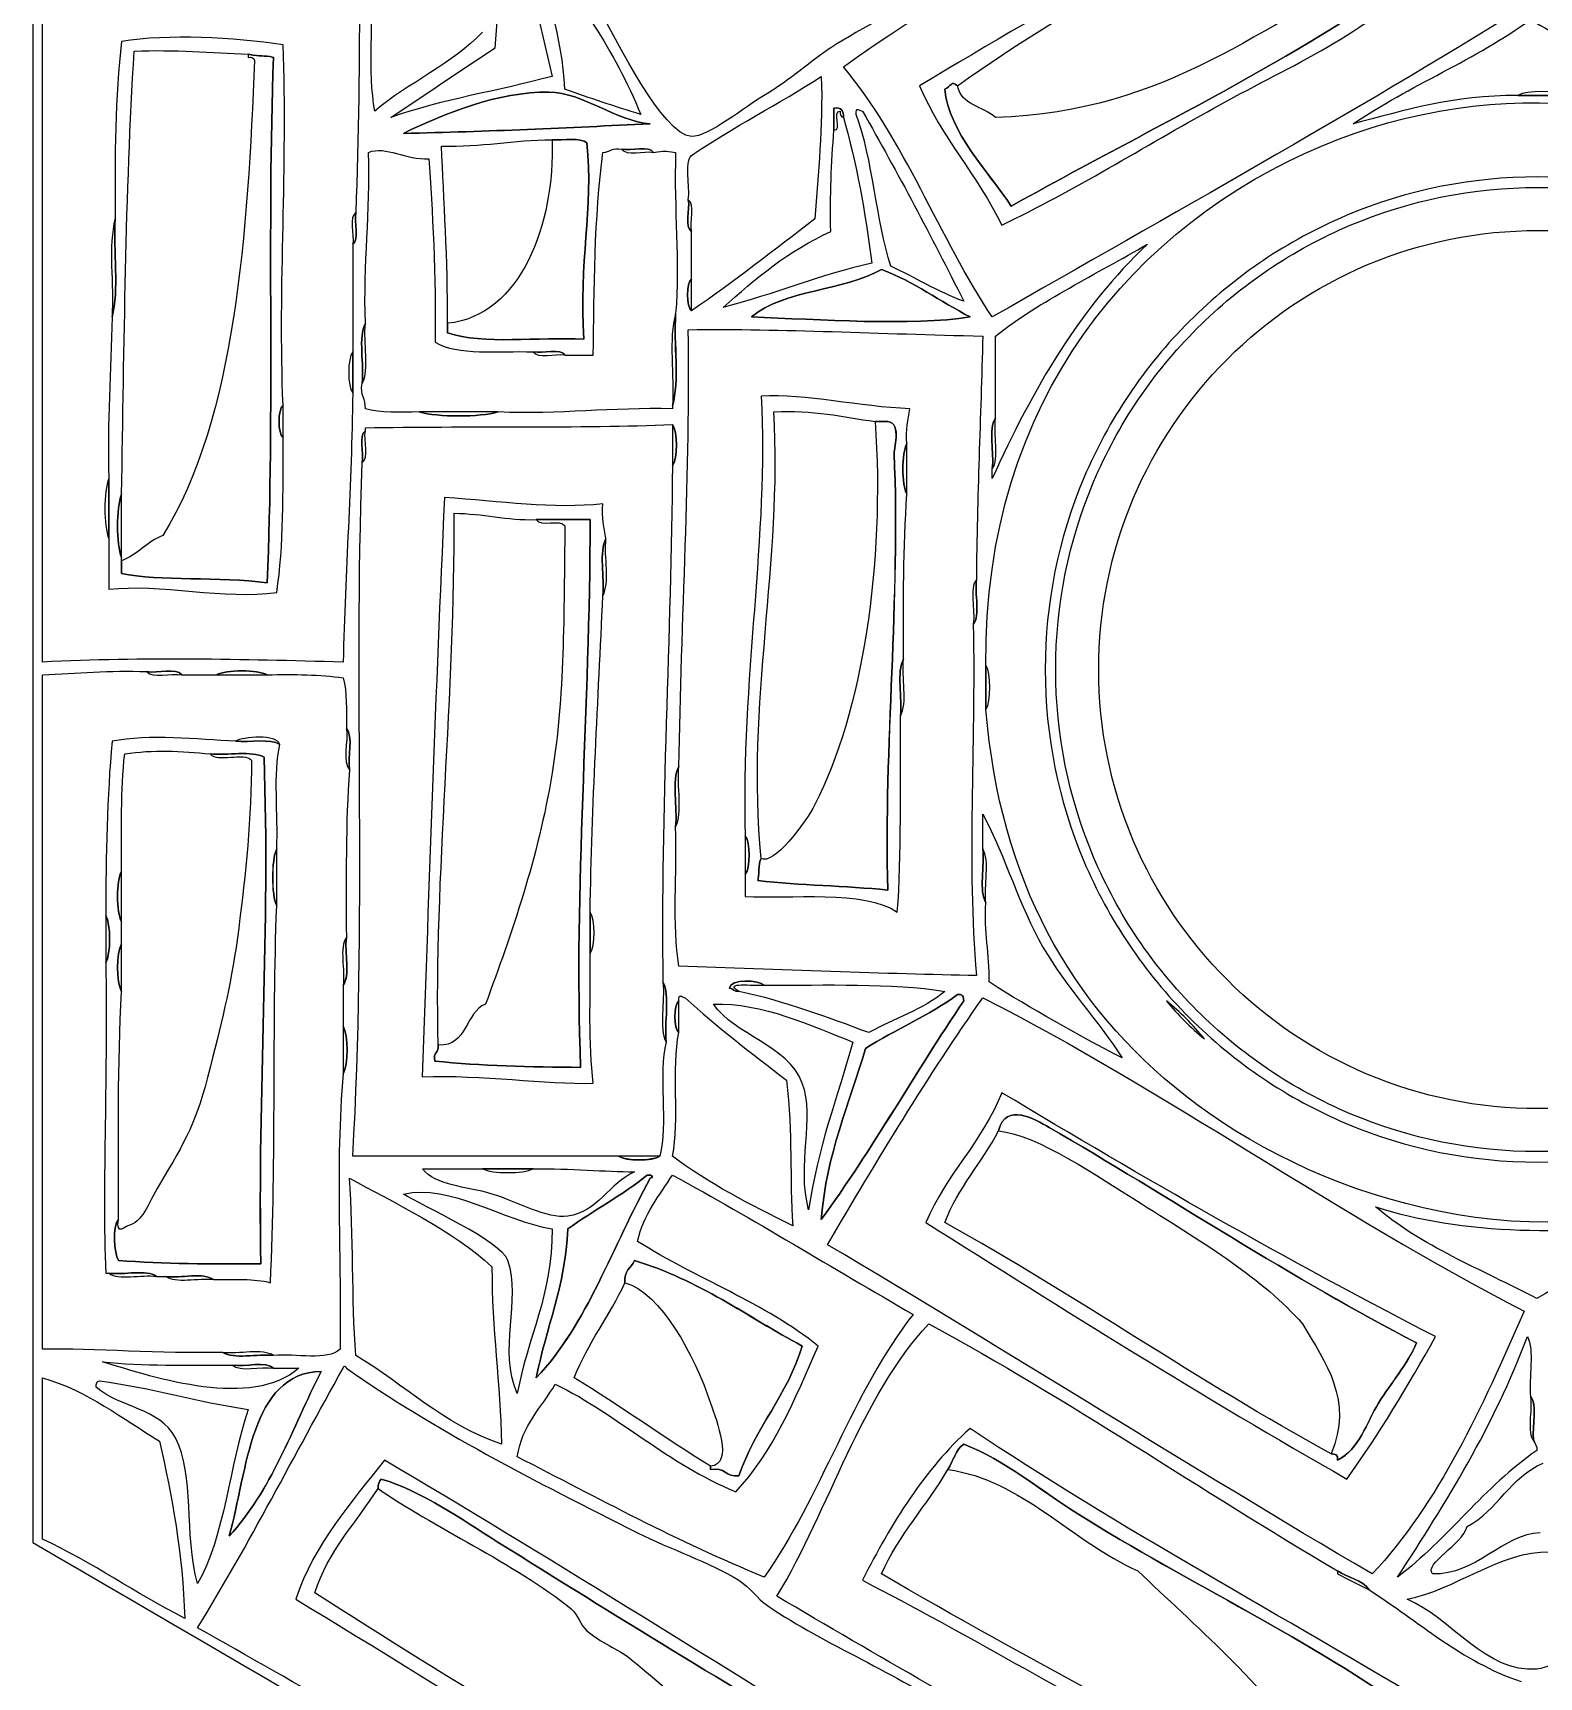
# Model space of a CAD drawing. Extents: x 6 to 958, y 3 to 221.
# Drawn here: x 214.8 to 295.7, y 57.7 to 146.1 of the extents above; entities that cross this region are included whole.
import ezdxf

# ---------------------------------------------------------------- set-up
doc = ezdxf.new("R2010")
doc.units = 0
doc.layers.get('0').update_dxf_attribs({"linetype": 'CONTINUOUS'})

msp = doc.modelspace()

# ---------------------------------------------------------------- linework, layer by layer
at = {"color": 5}
for points in [[(227.69475, 144.738)], [(242.4945, 142.86675)], [(294.54525, 142.69725)], [(258.144, 141.84675)], [(266.47875, 141.5055)], [(244.53525, 140.145)], [(248.10825, 139.635)], [(249.97875, 137.0835)], [(219.1905, 136.0635)], [(231.948, 134.70225)], [(250.149, 131.13)], [(265.11825, 130.79025)], [(232.629, 130.44975)], [(243.34425, 128.74875)], [(231.948, 126.708)], [(239.77275, 125.68725)], [(249.1275, 126.027)], [(232.629, 124.6665)], [(249.1275, 125.00625)], [(266.47875, 125.34675)], [(228.20625, 124.32525)], [(261.71625, 121.2645)], [(244.70475, 119.90325)], [(218.85, 118.8825)], [(219.531, 117.8625)], [(245.3865, 115.821)], [(265.2885, 114.29025)], [(222.76275, 111.5685)], [(224.634, 111.5685)], [(265.96875, 112.07925)], [(261.375, 109.3575)], [(228.036, 107.826)], [(226.5045, 106.97625)], [(231.7785, 106.4655)], [(249.46875, 106.63575)], [(256.78275, 104.59425)], [(253.041, 102.894)], [(265.79775, 102.213)], [(227.86575, 99.15075)], [(218.67975, 98.6415)], [(219.531, 98.30025)], [(244.70475, 98.81175)], [(219.531, 94.55925)], [(231.43725, 94.89825)], [(254.061, 94.89825)], [(264.43725, 94.389)], [(275.664, 94.0485)], [(231.43725, 92.688)], [(249.46875, 92.34675)], [(248.78775, 91.83675)], [(269.37075, 87.2445)], [(248.448, 85.71375)], [(241.644, 85.03275)], [(247.767, 84.69375)], [(218.85, 79.41975)], [(221.91225, 79.24875)], [(224.97375, 75.1665)], [(227.69475, 74.31675)], [(295.39575, 70.40475)], [(252.7005, 68.53425)], [(270.9015, 66.492)], [(225.31425, 65.301)], [(239.77275, 64.9605)], [(286.551, 62.409)]]:
    msp.add_lwpolyline(points, close=True, dxfattribs=at)
at = {"color": 7}
for points in [[(242.664, 143.718)], [(262.3965, 143.20725)], [(243.34425, 143.037)], [(258.99375, 141.6765)], [(234.66975, 140.65575)], [(257.80275, 140.826)], [(249.97875, 137.0835)], [(295.6155, 137.75175)], [(265.11825, 130.79025)], [(232.629, 130.44975)], [(249.97875, 130.10925)], [(276.903, 130.563)], [(244.365, 129.59925)], [(254.57175, 125.68725)], [(266.47875, 125.34675)], [(232.45875, 122.96475)], [(219.531, 117.012)], [(227.86575, 115.99125)], [(215.2785, 111.5685)], [(253.041, 102.894)], [(265.96875, 99.321)], [(219.531, 97.11075)], [(263.757, 94.55925)], [(265.79775, 94.2195)], [(249.46875, 92.34675)], [(236.541, 91.66725)], [(259.5045, 91.49775)], [(244.875, 89.62575)], [(256.10175, 89.62575)], [(266.8185, 89.115)], [(295.6155, 88.2645)], [(239.433, 83.6715)], [(240.28275, 80.1)], [(218.67975, 79.41975)], [(262.9065, 76.698)], [(295.05525, 76.0185)], [(218.51025, 74.658)], [(230.247, 74.14725)], [(241.81425, 73.806)], [(242.83425, 73.4655)], [(243.85575, 73.806)], [(226.335, 72.105)], [(265.11825, 71.08425)], [(239.94225, 70.23525)], [(233.649, 69.38325)], [(284.84925, 69.38325)], [(215.2785, 65.13075)], [(288.59175, 61.89975)], [(223.61325, 60.369)]]:
    msp.add_lwpolyline(points, close=True, dxfattribs=at)
for points in [[(258.31275, 144.22725), (267.06075, 150.5055), (277.2435, 155.349), (286.71975, 160.8975)], [(214.7685, 157.83675), (214.7685, 126.8775), (214.7685, 95.9205), (214.7685, 64.96125)], [(285.1905, 156.30525), (277.99875, 152.21325), (269.7945, 147.65925), (262.3965, 143.20725)], [(264.43725, 143.20725), (270.7575, 147.77325), (278.08275, 151.33425), (285.0195, 155.2845)], [(239.6025, 145.248), (239.829, 147.6855), (239.727, 150.45375), (240.6225, 152.223)], [(240.6225, 152.223), (241.33725, 149.42175), (242.00325, 146.5725), (242.664, 143.718)], [(243.34425, 143.037), (243.20925, 145.9635), (242.31375, 148.131), (241.81425, 150.69225)], [(241.81425, 150.69225), (244.00875, 148.011), (246.0015, 145.12725), (247.42725, 141.6765)], [(215.2785, 112.2495), (215.2785, 124.5525), (215.2785, 136.857), (215.2785, 149.16075)], [(232.2885, 148.82025), (232.35075, 144.5625), (232.242, 140.47425), (232.11825, 136.40325)], [(233.139, 141.84675), (232.74225, 143.94525), (233.08125, 146.77875), (232.96875, 149.16075)], [(263.4165, 148.4805), (261.42, 147.32475), (259.362, 146.379), (257.63325, 145.24875)], [(288.4215, 148.82025), (281.92575, 144.2595), (274.41075, 140.718), (267.32925, 136.743)], [(278.2155, 142.017), (282.01875, 144.1275), (286.08675, 145.833), (289.10175, 148.821)], [(283.99875, 139.97475), (303.29025, 148.0785), (323.40825, 133.69575), (325.3335, 116.84175)], [(250.149, 140.487), (248.56875, 140.57625), (246.081, 145.81725), (245.3865, 146.9505)], [(294.885, 147.45975), (285.591, 141.67125), (275.89875, 136.28175), (266.30775, 130.79025)], [(285.7005, 141.16575), (288.69375, 143.21775), (292.326, 144.63225), (295.2255, 146.77875)], [(295.2255, 146.77875), (298.01175, 145.029), (301.3035, 143.784), (303.7305, 141.67575)], [(228.20625, 145.41825), (225.54375, 145.8105), (222.0435, 146.00775), (219.531, 145.5885)], [(238.92225, 146.09925), (237.30225, 144.37425), (234.94275, 143.388), (233.139, 141.84675)], [(219.531, 145.5885), (219.17925, 142.65225), (219.168, 139.374), (219.1905, 136.06275)], [(219.531, 121.2645), (219.68025, 129.2805), (219.73125, 137.39325), (220.21125, 145.0785)], [(220.21125, 145.0785), (222.38625, 145.15575), (224.3325, 145.0035), (226.335, 144.90825)], [(226.335, 144.90825), (227.0775, 144.75975), (227.091, 144.87), (227.69475, 144.738)], [(228.20625, 126.027), (227.94375, 132.5415), (228.46725, 138.8235), (228.20625, 145.41825)], [(233.9895, 141.5055), (235.86375, 142.74975), (237.71775, 144.01425), (239.6025, 145.248)], [(257.63325, 145.24875), (256.626, 144.591), (255.45675, 143.52525), (254.061, 142.698)], [(227.69475, 144.738), (227.34975, 135.55725), (227.75325, 125.62875), (227.355, 116.50125)], [(266.30775, 130.79025), (263.436, 135.06225), (261.591, 140.36175), (258.31275, 144.22725)], [(242.664, 143.718), (239.808, 142.94475), (236.6595, 142.46475), (233.9895, 141.5055)], [(250.149, 139.46475), (252.36075, 140.99475), (254.8635, 142.2345), (257.12325, 143.71725)], [(257.12325, 143.71725), (257.22225, 140.95275), (256.947, 138.56325), (256.7835, 136.062)], [(262.3965, 143.20725), (263.5875, 140.43), (265.51875, 138.3915), (266.8185, 135.72225)], [(263.757, 143.037), (264.1035, 143.13225), (264.09075, 143.54925), (264.43725, 143.20725)], [(234.66975, 140.65575), (236.9175, 141.71925), (239.73975, 142.90875), (242.4945, 142.86675)], [(242.4945, 142.86675), (244.37475, 142.839), (246.06375, 141.32025), (247.93725, 141.16575)], [(247.42725, 141.6765), (246.0285, 142.092), (244.67475, 142.55325), (243.34425, 143.037)], [(254.061, 142.698), (253.0875, 142.11975), (251.022, 140.43675), (250.149, 140.487)], [(267.32925, 136.743), (266.0775, 138.66675), (263.988, 140.6595), (263.757, 143.037)], [(294.54525, 142.69725), (291.08775, 142.6965), (288.43275, 141.8925), (285.7005, 141.16575)], [(297.09675, 142.69725), (296.24625, 142.69725), (295.39575, 142.69725), (294.54525, 142.69725)], [(257.80275, 142.01625), (258.174, 142.047), (258.34425, 141.87675), (258.3135, 141.5055)], [(257.80275, 140.826), (257.80275, 141.22275), (257.80275, 141.6195), (257.80275, 142.01625)], [(258.3135, 141.5055), (259.0125, 139.086), (259.47525, 136.431), (259.845, 133.6815)], [(258.99375, 141.6765), (258.987, 142.1115), (259.1205, 141.88425), (259.335, 141.84675)], [(260.8665, 133.512), (260.05125, 136.0425), (259.90725, 139.2435), (258.99375, 141.6765)], [(259.335, 141.84675), (261.23475, 138.531), (263.031, 135.1095), (264.77775, 131.64075)], [(266.8185, 135.72225), (270.6975, 137.589), (274.449, 139.92525), (278.2155, 142.017)], [(247.93725, 141.16575), (243.543, 140.967), (239.1795, 140.739), (234.66975, 140.65575)], [(242.66475, 140.316), (243.2895, 140.2605), (244.17075, 140.4615), (244.536, 140.14575)], [(257.63325, 135.38175), (257.5755, 137.3115), (257.6715, 139.0875), (257.80275, 140.826)], [(232.629, 130.44975), (232.51125, 133.68525), (232.9155, 136.39875), (232.7985, 139.635)], [(232.7985, 139.635), (233.73225, 140.00925), (234.8205, 139.1985), (236.031, 139.29525)], [(236.71125, 139.97475), (238.875, 139.91025), (240.57975, 140.30325), (242.66475, 140.316)], [(237.051, 130.44975), (237.0525, 133.887), (236.85075, 137.1195), (236.71125, 139.97475)], [(244.536, 140.14575), (244.8885, 136.59675), (244.083, 133.719), (244.365, 129.59925)], [(244.8765, 128.748), (244.9035, 132.15075), (244.9365, 136.18725), (245.38725, 139.63425)], [(245.38725, 139.63425), (245.78775, 139.63125), (245.8875, 139.9275), (246.408, 139.8045)], [(246.408, 139.8045), (246.92475, 139.698), (247.87275, 140.02275), (248.109, 139.63425)], [(248.109, 139.63425), (248.787, 139.728), (248.62125, 139.728), (249.29925, 139.63425)], [(249.29925, 139.63425), (249.19275, 136.4745), (249.5415, 133.8255), (249.29925, 130.95975)], [(265.968, 112.07925), (265.82475, 126.42225), (274.0755, 135.80775), (283.99875, 139.97475)], [(236.031, 139.29525), (236.226, 136.7055), (236.451, 132.84225), (236.3715, 129.429)], [(249.97875, 137.0835), (250.089, 137.8245), (249.7575, 139.00575), (250.149, 139.46475)], [(295.61475, 138.31425), (292.04325, 138.31425), (288.5775, 137.6145), (285.315, 136.2345)], [(305.913, 136.2345), (302.64975, 137.6145), (299.18475, 138.31425), (295.61475, 138.31425)], [(250.149, 135.381), (249.7605, 135.61875), (250.08525, 136.56675), (249.97875, 137.0835)], [(285.53475, 135.717), (288.7275, 137.06625), (292.11975, 137.75175), (295.6155, 137.75175)], [(295.6155, 137.75175), (299.1105, 137.75175), (302.502, 137.067), (305.69475, 135.717)], [(219.1905, 136.06275), (219.078, 134.361), (219.417, 132.20775), (219.02025, 130.7895)], [(232.11825, 136.40325), (232.01175, 135.8865), (232.3365, 134.93775), (231.948, 134.70225)], [(256.7835, 136.062), (254.58825, 134.40075), (252.453, 132.681), (250.149, 131.1285)], [(285.315, 136.2345), (282.16275, 134.90025), (279.33225, 132.9915), (276.903, 130.563)], [(250.149, 132.8295), (250.149, 133.68075), (250.149, 134.5305), (250.149, 135.381)], [(251.85, 131.2995), (253.58025, 132.858), (255.36675, 134.36025), (257.63325, 135.38175)], [(277.30125, 130.1655), (279.6795, 132.543), (282.44925, 134.41125), (285.53475, 135.717)], [(286.43475, 133.58475), (289.34175, 134.814), (292.43175, 135.438), (295.6155, 135.438)], [(295.6155, 135.438), (298.79925, 135.438), (301.88775, 134.81325), (304.79475, 133.58475)], [(231.948, 134.70225), (231.948, 132.77475), (231.948, 130.8465), (231.948, 128.919)], [(274.6425, 134.70225), (271.047, 131.325), (268.479, 126.918), (266.30775, 122.115)], [(266.47875, 129.76875), (268.93425, 131.679), (271.88775, 133.0905), (274.6425, 134.70225)], [(259.845, 133.6815), (257.01375, 133.0545), (254.59425, 132.0135), (251.85, 131.2995)], [(264.77775, 131.64075), (263.3595, 132.15), (262.1895, 132.9075), (260.8665, 133.512)], [(278.93625, 128.529), (281.10375, 130.6965), (283.626, 132.396), (286.43475, 133.58475)], [(250.149, 131.1285), (249.86775, 131.31225), (249.86775, 132.6465), (250.149, 132.8295)], [(253.38075, 130.79025), (255.0795, 132.267), (258.348, 132.17475), (260.355, 133.34175)], [(260.355, 133.34175), (262.1265, 132.675), (263.51625, 131.628), (265.11825, 130.79025)], [(219.02025, 130.7895), (218.97, 127.89075), (218.7525, 125.1615), (218.85, 122.11425)], [(249.29925, 130.95975), (249.18675, 129.3705), (249.525, 127.33125), (249.12825, 126.02625)], [(265.11825, 130.79025), (262.0065, 130.29675), (256.986, 130.66125), (253.38075, 130.79025)], [(232.4595, 127.2165), (232.56975, 128.24025), (232.2345, 129.7095), (232.629, 130.44975)], [(237.051, 129.939), (237.051, 130.10925), (237.051, 130.2795), (237.051, 130.44975)], [(244.365, 129.59925), (241.94625, 129.73125), (238.94475, 129.282), (237.051, 129.939)], [(249.46875, 106.63575), (249.60375, 114.3915), (250.089, 122.673), (249.97875, 130.10925)], [(249.97875, 130.10925), (255.05925, 130.17225), (260.25675, 129.879), (265.7985, 129.76875)], [(276.903, 130.563), (274.473, 128.133), (272.565, 125.3025), (271.23225, 122.1525)], [(271.75125, 121.9335), (273.0555, 125.01675), (274.923, 127.7865), (277.30125, 130.1655)], [(236.3715, 129.429), (237.57675, 128.70675), (239.77875, 128.9805), (241.64475, 128.91825)], [(241.64475, 128.91825), (242.1615, 128.81175), (243.11025, 129.1365), (243.345, 128.748)], [(265.7985, 129.76875), (265.69725, 125.39025), (265.4835, 121.125), (265.458, 116.6715)], [(266.47875, 125.34675), (266.47875, 126.8205), (266.47875, 128.295), (266.47875, 129.76875)], [(231.948, 128.919), (231.948, 128.1825), (231.948, 127.4445), (231.948, 126.708)], [(243.345, 128.748), (243.8565, 128.748), (244.36575, 128.748), (244.8765, 128.748)], [(273.882, 121.032), (275.06925, 123.84075), (276.771, 126.363), (278.93625, 128.529)], [(232.62975, 125.856), (232.66725, 126.4035), (232.329, 126.57525), (232.4595, 127.2165)], [(231.948, 126.708), (231.89925, 121.76775), (231.546, 117.1305), (231.438, 112.2495)], [(253.8915, 126.53775), (254.3115, 119.1525), (252.78375, 111.20325), (253.041, 102.894)], [(261.88575, 125.85675), (259.179, 125.96625), (256.2855, 126.66825), (253.8915, 126.53775)], [(228.20625, 124.32525), (227.92425, 124.50975), (227.92425, 125.844), (228.20625, 126.027)], [(235.52025, 125.6865), (234.49575, 125.68125), (233.42625, 125.63325), (232.62975, 125.856)], [(239.77275, 125.6865), (238.74975, 125.40375), (236.544, 125.40375), (235.52025, 125.6865)], [(249.12825, 125.856), (245.87475, 125.9355), (243.081, 125.55375), (239.77275, 125.6865)], [(249.12825, 126.02625), (249.12825, 125.96925), (249.12825, 125.91225), (249.12825, 125.856)], [(253.8915, 101.703), (253.07925, 110.0025), (255.05325, 117.69375), (254.57175, 125.68725)], [(254.57175, 125.68725), (256.68525, 125.8155), (258.27075, 125.4165), (260.0145, 125.1765)], [(261.71625, 123.9855), (261.63225, 124.7505), (261.80175, 125.25975), (261.88575, 125.85675)], [(232.45875, 122.96475), (232.56525, 123.48225), (232.2405, 124.431), (232.629, 124.6665)], [(232.629, 124.83675), (237.843, 124.94025), (244.3005, 124.80675), (249.12825, 125.007)], [(232.629, 124.6665), (232.629, 124.72275), (232.629, 124.77975), (232.629, 124.83675)], [(249.12825, 125.007), (249.411, 124.65825), (249.411, 123.14475), (249.12825, 122.79525)], [(260.0145, 125.1765), (260.18475, 125.1765), (260.35425, 125.1765), (260.5245, 125.1765)], [(260.5245, 125.1765), (261.50775, 125.283), (261.0225, 123.768), (261.03525, 123.4755)], [(266.30775, 122.625), (266.4195, 123.4785), (266.085, 124.77525), (266.47875, 125.34675)], [(227.86575, 115.99125), (228.25125, 118.49775), (228.21675, 121.42425), (228.20625, 124.32525)], [(261.71625, 121.2645), (261.4335, 121.78125), (261.4335, 123.4695), (261.71625, 123.9855)], [(231.948, 85.71375), (232.713, 98.2485), (232.01175, 110.62275), (232.45875, 122.96475)], [(249.12825, 122.79525), (249.06375, 113.81925), (248.472, 104.14125), (248.61825, 95.06925)], [(261.03525, 123.4755), (261.381, 115.62075), (260.47275, 107.718), (260.69475, 100.002)], [(218.85, 122.11425), (218.85, 121.03725), (218.85, 119.9595), (218.85, 118.88175)], [(266.30775, 122.115), (266.30775, 122.28525), (266.30775, 122.4555), (266.30775, 122.625)], [(271.23225, 122.1525), (269.85225, 118.8915), (269.15325, 115.42575), (269.15325, 111.852)], [(269.7165, 111.852), (269.7165, 115.35), (270.40125, 118.74225), (271.75125, 121.9335)], [(219.531, 117.8625), (219.2475, 118.60275), (219.2475, 120.52275), (219.531, 121.2645)], [(236.88075, 121.09425), (236.39475, 110.436), (236.049, 100.5825), (235.68975, 89.967)], [(245.38575, 120.7545), (242.7525, 120.4515), (239.87325, 120.8925), (236.88075, 121.09425)], [(261.546, 112.41975), (261.50625, 115.46475), (261.552, 118.4235), (261.71625, 121.2645)], [(272.02875, 111.85125), (272.02875, 115.035), (272.652, 118.12425), (273.882, 121.032)], [(236.541, 91.66725), (236.32125, 100.686), (237.46725, 110.5155), (237.3915, 120.24375)], [(237.3915, 120.24375), (238.97175, 120.237), (240.183, 119.8605), (241.81425, 119.90325)], [(245.55525, 118.88325), (245.472, 119.4795), (245.3025, 119.991), (245.38575, 120.7545)], [(241.81425, 119.90325), (242.778, 119.90325), (243.74175, 119.90325), (244.70475, 119.90325)], [(244.70475, 119.90325), (244.7025, 109.725), (243.8145, 100.15575), (244.19475, 90.4755)], [(218.85, 118.88175), (218.85, 117.975), (218.85, 117.0675), (218.85, 116.16)], [(245.38575, 115.821), (245.496, 116.787), (245.1615, 118.19925), (245.55525, 118.88325)], [(219.531, 117.69225), (219.531, 117.74925), (219.531, 117.8055), (219.531, 117.8625)], [(219.531, 117.012), (219.531, 117.2385), (219.531, 117.465), (219.531, 117.69225)], [(227.355, 116.50125), (224.826, 116.859), (221.5275, 116.58525), (219.531, 117.012)], [(265.458, 116.6715), (265.3485, 115.9305), (265.68, 114.7485), (265.2885, 114.29025)], [(218.85, 116.16), (221.52375, 116.48925), (225.13125, 115.58475), (227.86575, 115.99125)], [(244.70475, 98.81175), (244.78275, 104.6295), (245.145, 110.1645), (245.38575, 115.821)], [(265.2885, 114.29025), (265.419, 107.41575), (264.9255, 101.5455), (265.458, 95.409)], [(231.438, 112.2495), (225.97575, 112.3935), (220.752, 112.5345), (215.2785, 112.2495)], [(261.37575, 109.3575), (261.48675, 110.32425), (261.15225, 111.73575), (261.546, 112.41975)], [(215.2785, 111.5685), (217.14525, 111.63), (218.871, 111.8325), (220.8915, 111.73875)], [(215.2785, 75.33825), (215.2785, 87.4155), (215.2785, 99.49125), (215.2785, 111.5685)], [(220.8915, 111.73875), (221.46375, 111.6315), (222.47175, 111.95775), (222.76275, 111.5685)], [(222.76275, 111.5685), (223.38675, 111.5685), (224.01075, 111.5685), (224.634, 111.5685)], [(224.634, 111.5685), (225.15075, 111.85125), (226.839, 111.85125), (227.35575, 111.5685)], [(227.35575, 111.5685), (228.80025, 111.59625), (230.20725, 111.585), (231.438, 111.399)], [(231.438, 111.399), (231.645, 110.6415), (231.62325, 109.656), (231.60825, 108.678)], [(265.968, 109.698), (265.968, 110.49225), (265.968, 111.28575), (265.968, 112.07925)], [(269.15325, 111.852), (269.15325, 108.27825), (269.853, 104.8125), (271.23225, 101.55225)], [(271.75125, 101.77125), (270.40125, 104.9625), (269.7165, 108.354), (269.7165, 111.852)], [(273.882, 102.6705), (272.65125, 105.57825), (272.02875, 108.6675), (272.02875, 111.85125)], [(276.684, 88.94625), (270.462, 93.8445), (266.72175, 100.5495), (265.968, 109.698)], [(231.60825, 108.678), (231.999, 108.2745), (231.669, 107.151), (231.7785, 106.4655)], [(261.2055, 98.81175), (261.44625, 101.80425), (261.35025, 105.6915), (261.37575, 109.3575)], [(219.021, 107.9955), (218.75625, 105.027), (218.6925, 101.8605), (218.6805, 98.64075)], [(225.65475, 107.9955), (223.64175, 108.09225), (220.97325, 108.39975), (219.021, 107.9955)], [(228.03675, 107.82525), (227.52825, 108.16725), (226.43175, 107.922), (225.65475, 107.9955)], [(227.8665, 102.21225), (227.95725, 104.0505), (227.6715, 106.263), (228.03675, 107.82525)], [(219.531, 101.022), (219.5235, 103.18425), (219.483, 105.38025), (219.70125, 107.31675)], [(219.70125, 107.31675), (221.22375, 107.5545), (222.75, 107.47725), (224.2935, 107.31675)], [(224.2935, 107.31675), (225.2295, 107.23125), (226.5225, 107.5035), (227.1855, 107.1465)], [(227.1855, 107.1465), (227.526, 98.07825), (226.842, 89.0565), (227.01525, 79.9305)], [(231.7785, 106.4655), (231.55575, 103.62675), (231.60375, 100.51725), (231.60825, 97.45125)], [(249.2985, 103.40325), (249.4095, 104.42625), (249.07425, 105.89625), (249.46875, 106.63575)], [(249.46875, 95.91975), (249.1065, 98.10975), (249.38625, 100.94025), (249.2985, 103.40325)], [(265.7985, 102.21225), (265.7985, 102.837), (265.7985, 103.4595), (265.7985, 104.0835)], [(265.7985, 104.0835), (267.0675, 101.69175), (267.73575, 99.183), (269.03025, 96.939)], [(253.041, 102.894), (253.32225, 102.60075), (253.32225, 101.145), (253.041, 100.85175)], [(278.93625, 95.1735), (276.771, 97.34025), (275.07, 99.86175), (273.882, 102.6705)], [(227.8665, 99.15), (227.5845, 99.7785), (227.5845, 101.58375), (227.8665, 102.21225)], [(253.72125, 100.51125), (253.78725, 101.11725), (253.78125, 101.53125), (253.8915, 101.703)], [(265.96875, 99.321), (265.575, 99.948), (265.90875, 101.30325), (265.7985, 102.21225)], [(277.30125, 93.5385), (274.92225, 95.91825), (273.05475, 98.688), (271.75125, 101.77125)], [(219.531, 98.30025), (219.24825, 98.817), (219.24825, 100.50525), (219.531, 101.022)], [(253.041, 100.85175), (253.041, 100.455), (253.041, 100.05825), (253.041, 99.6615)], [(271.23225, 101.55225), (272.56425, 98.40225), (274.4715, 95.5725), (276.903, 93.141)], [(253.041, 99.6615), (255.33225, 99.516), (259.46325, 100.041), (261.2055, 98.81175)], [(260.69475, 100.002), (258.4335, 100.2345), (255.957, 100.25325), (253.72125, 100.51125)], [(227.526, 78.909), (227.847, 85.536), (227.62425, 92.694), (227.8665, 99.15)], [(266.13825, 95.06775), (266.18775, 96.59325), (265.8375, 97.71675), (265.96875, 99.321)], [(218.6805, 98.64075), (218.96325, 98.1795), (218.96325, 96.549), (218.6805, 96.08775)], [(219.531, 97.11075), (219.531, 97.506), (219.531, 97.9035), (219.531, 98.30025)], [(244.70475, 96.6), (244.70475, 97.33725), (244.70475, 98.07375), (244.70475, 98.81175)], [(231.60825, 97.45125), (231.49875, 96.654), (231.83025, 95.4135), (231.438, 94.89825)], [(219.531, 94.56), (219.24825, 95.019), (219.24825, 96.6495), (219.531, 97.11075)], [(244.875, 89.62575), (244.59825, 91.73025), (244.73475, 94.248), (244.70475, 96.6)], [(269.03025, 96.939), (270.2865, 94.7655), (271.98675, 93.02625), (273.28275, 90.9855)], [(218.6805, 96.08775), (218.7975, 90.3885), (218.4915, 84.1785), (218.67975, 79.41975)], [(265.458, 95.409), (260.72325, 95.496), (254.66775, 95.73), (249.46875, 95.91975)], [(219.36075, 82.31175), (219.3825, 86.76375), (219.309, 90.57075), (219.531, 94.56)], [(231.438, 94.89825), (231.438, 94.1625), (231.438, 93.42375), (231.438, 92.688)], [(248.61825, 95.06925), (249.012, 94.3305), (248.6775, 92.85975), (248.7885, 91.83675)], [(252.18975, 94.72875), (252.23775, 95.25825), (253.77675, 95.17125), (254.061, 94.899)], [(252.69975, 94.55925), (252.4245, 94.51125), (252.40725, 94.71975), (252.18975, 94.72875)], [(259.674, 92.3475), (257.43525, 93.1695), (255.2175, 94.0155), (252.69975, 94.55925)], [(254.061, 94.899), (257.382, 94.875), (260.88225, 95.02875), (263.757, 94.55925)], [(263.757, 94.55925), (262.61625, 93.6015), (261.0225, 93.09675), (259.674, 92.3475)], [(273.28275, 90.9855), (270.82425, 92.268), (268.416, 93.603), (266.13825, 95.06775)], [(286.43475, 90.11775), (283.626, 91.3065), (281.10375, 93.00825), (278.93625, 95.1735)], [(249.46875, 92.34675), (249.18675, 92.5305), (249.18675, 93.864), (249.46875, 94.04775)], [(249.46875, 94.04775), (249.46125, 94.48275), (249.59475, 94.2555), (249.8085, 94.21875)], [(249.8085, 94.21875), (251.514, 92.63475), (253.3965, 91.2285), (255.252, 89.796)], [(251.33925, 93.87825), (253.9185, 93.963), (256.626, 92.70375), (258.8235, 91.83675)], [(256.10175, 89.62575), (255.318, 91.7055), (252.438, 92.199), (251.33925, 93.87825)], [(264.777, 94.04775), (262.15875, 90.2025), (259.8585, 86.04), (257.1225, 82.311)], [(257.46375, 80.95125), (260.118, 85.49625), (262.833, 89.9835), (265.79775, 94.2195)], [(259.5045, 91.49775), (261.105, 92.5035), (262.93725, 93.2805), (264.43725, 94.389)], [(264.43725, 94.389), (264.72675, 94.45125), (264.75825, 94.2555), (264.777, 94.04775)], [(265.79775, 94.2195), (275.496, 89.28825), (284.86125, 82.55025), (294.885, 77.37975)], [(276.903, 93.141), (279.33525, 90.71025), (282.16575, 88.80225), (285.315, 87.4695)], [(285.53475, 87.987), (282.45225, 89.292), (279.68175, 91.1595), (277.30125, 93.5385)], [(231.438, 92.688), (231.72, 92.22675), (231.72, 90.59625), (231.438, 90.1365)], [(249.1275, 85.713), (249.525, 87.6405), (249.07125, 90.41925), (249.46875, 92.34675)], [(236.37, 90.816), (236.22975, 91.29825), (236.61075, 91.25775), (236.541, 91.66725)], [(248.7885, 91.83675), (248.33325, 90.138), (248.9145, 87.402), (248.448, 85.71375)], [(258.8235, 91.83675), (257.9895, 88.87125), (256.92, 86.14275), (256.44225, 82.82175)], [(257.1225, 82.311), (257.4015, 85.89), (258.63975, 88.506), (259.5045, 91.49775)], [(231.438, 90.1365), (231.00075, 85.2285), (231.357, 80.067), (231.26775, 75.3375)], [(235.68975, 89.967), (238.89375, 90.10125), (242.298, 89.55075), (244.875, 89.62575)], [(244.19475, 90.4755), (241.49925, 90.5025), (238.82625, 90.552), (236.37, 90.816)], [(295.6155, 88.2645), (292.43175, 88.2645), (289.34175, 88.88925), (286.43475, 90.11775)], [(304.79475, 90.11775), (301.88775, 88.88925), (298.79925, 88.2645), (295.6155, 88.2645)], [(255.252, 89.796), (255.5955, 86.87025), (255.417, 84.52575), (255.59175, 81.96975)], [(256.44225, 82.82175), (255.7875, 85.2765), (256.80975, 87.7485), (256.10175, 89.62575)], [(266.8185, 89.115), (265.773, 86.4765), (263.83125, 84.732), (262.73625, 82.1415)], [(266.64825, 87.075), (267.03525, 88.64025), (268.6095, 87.684), (269.37, 87.24525)], [(290.12325, 76.0185), (282.093, 80.121), (274.40925, 84.5715), (266.8185, 89.115)], [(304.92075, 83.67225), (294.63375, 79.9185), (283.359, 83.691), (276.684, 88.94625)], [(285.315, 87.4695), (288.579, 86.0895), (292.044, 85.38975), (295.61475, 85.38975)], [(295.6155, 85.9515), (292.1205, 85.9515), (288.72825, 86.63625), (285.53475, 87.987)], [(295.61475, 85.38975), (299.18475, 85.38975), (302.64975, 86.0895), (305.913, 87.4695)], [(305.69475, 87.987), (302.5005, 86.63625), (299.10975, 85.9515), (295.6155, 85.9515)], [(263.757, 82.1415), (264.48, 84.02625), (265.7565, 85.35825), (266.64825, 87.075)], [(269.37, 87.24525), (275.652, 83.61825), (282.6225, 79.005), (289.101, 75.678)], [(246.23625, 85.71375), (241.47375, 85.71375), (236.71125, 85.71375), (231.948, 85.71375)], [(248.448, 85.71375), (248.09925, 85.43175), (246.58575, 85.43175), (246.23625, 85.71375)], [(255.59175, 81.96975), (253.326, 83.10675), (251.04675, 84.2295), (249.1275, 85.713)], [(239.433, 83.6715), (237.96225, 84.114), (236.4435, 84.09675), (235.6905, 85.03275)], [(235.6905, 85.03275), (236.76825, 85.03275), (237.84525, 85.03275), (238.923, 85.03275)], [(238.923, 85.03275), (239.82975, 85.03275), (240.73725, 85.03275), (241.64475, 85.03275)], [(241.64475, 85.03275), (243.68025, 85.041), (245.5125, 84.882), (247.0875, 84.86175)], [(247.0875, 84.86175), (245.75475, 84.27675), (245.082, 82.69275), (243.51525, 82.4805)], [(232.1175, 74.997), (231.88425, 78.05175), (232.002, 81.45825), (231.77775, 84.5235)], [(231.77775, 84.5235), (234.006, 83.2875), (237.3525, 81.711), (239.43225, 79.761)], [(234.66975, 83.6715), (237.18225, 84.249), (240.0225, 82.22625), (242.664, 81.80175)], [(247.938, 84.522), (245.92275, 80.92425), (244.557, 76.677), (241.81425, 73.806)], [(243.5145, 81.80175), (244.88775, 82.8105), (246.47025, 83.60925), (247.767, 84.693)], [(247.257, 81.12075), (247.56975, 82.623), (248.43075, 83.57475), (249.1275, 84.69375)], [(247.767, 84.693), (248.0715, 84.74025), (248.1165, 84.531), (247.938, 84.522)], [(249.1275, 84.69375), (253.53225, 82.29375), (257.7315, 79.68975), (262.05525, 77.20875)], [(240.28275, 80.1), (239.907, 81.174), (235.716, 83.01975), (234.66975, 83.6715)], [(243.51525, 82.4805), (242.37225, 82.32675), (240.8025, 83.26125), (239.433, 83.6715)], [(219.36075, 80.10075), (219.1275, 80.49975), (219.04275, 81.927), (219.36075, 82.31175)], [(295.566, 78.0585), (292.5915, 79.62075), (289.32675, 80.89275), (286.89075, 82.99275)], [(286.89075, 82.99275), (291.30825, 81.546), (297.91275, 81.26625), (302.70975, 82.48125)], [(302.70975, 82.48125), (300.31425, 81.021), (298.008, 79.47225), (295.566, 78.0585)], [(242.664, 81.80175), (242.682, 78.21), (241.33275, 75.9885), (240.7935, 72.95625)], [(241.81425, 73.806), (242.3415, 76.5105), (243.36675, 78.717), (243.5145, 81.80175)], [(262.73625, 82.1415), (270.18, 77.451), (277.62075, 72.75825), (285.36, 68.36325)], [(284.50875, 69.7245), (277.344, 73.61625), (270.8745, 78.20325), (263.757, 82.1415)], [(256.95225, 75.50775), (254.12925, 77.78775), (250.389, 79.14975), (247.257, 81.12075)], [(286.7205, 63.261), (276.86175, 69.05175), (267.2835, 75.12375), (257.46375, 80.95125)], [(218.85, 79.41975), (219.64725, 79.31025), (220.887, 79.6425), (221.4015, 79.24875)], [(227.01525, 79.9305), (224.373, 79.896), (221.7945, 79.92675), (219.36075, 80.10075)], [(239.43225, 79.761), (239.415, 76.39725), (239.892, 73.52925), (239.94225, 70.23525)], [(240.7935, 72.95625), (239.74125, 75.3105), (241.02975, 77.96175), (240.28275, 80.1)], [(246.57675, 78.90975), (246.501, 79.5525), (246.912, 79.707), (247.08675, 80.1)], [(247.08675, 80.1), (250.5705, 79.047), (253.14075, 77.082), (256.10175, 75.507)], [(218.67975, 79.41975), (218.73675, 79.41975), (218.79375, 79.41975), (218.85, 79.41975)], [(221.4015, 79.24875), (221.57175, 79.24875), (221.742, 79.24875), (221.91225, 79.24875)], [(221.91225, 79.24875), (222.7095, 79.13925), (223.9485, 79.4715), (224.46375, 79.0785)], [(224.46375, 79.0785), (225.537, 79.07475), (226.68525, 79.146), (227.526, 78.909)], [(243.85575, 73.806), (244.58325, 75.6855), (245.75625, 77.121), (246.57675, 78.90975)], [(262.05525, 77.20875), (258.8085, 73.08375), (257.11275, 67.41), (254.06025, 63.09075)], [(294.885, 77.37975), (292.6185, 72.2175), (290.31675, 67.09125), (286.7205, 63.261)], [(254.7405, 62.0685), (257.5995, 66.8085), (259.22625, 72.78075), (262.9065, 76.698)], [(262.9065, 76.698), (270.50925, 72.56325), (277.47075, 67.78875), (284.84925, 63.42975)], [(285.36, 68.36325), (287.0805, 70.782), (288.6495, 73.3515), (290.12325, 76.0185)], [(288.081, 63.09), (290.694, 67.11075), (293.25, 71.19), (295.05525, 76.0185)], [(295.05525, 76.0185), (295.449, 75.27825), (295.1145, 73.809), (295.22475, 72.786)], [(224.9745, 75.16725), (221.62425, 75.08625), (218.0595, 75.38175), (215.2785, 75.33825)], [(227.6955, 74.997), (226.842, 75.108), (225.54525, 74.77425), (224.9745, 75.16725)], [(231.26775, 75.3375), (230.616, 74.68575), (228.873, 75.12375), (227.6955, 74.997)], [(252.5295, 67.68225), (254.51925, 69.77625), (255.71925, 72.6585), (256.95225, 75.50775)], [(256.10175, 75.507), (255.3, 72.8505), (253.5615, 71.12925), (252.69975, 68.5335)], [(289.101, 75.678), (288.6015, 74.50725), (287.73525, 73.53), (287.06025, 72.4455)], [(218.51025, 74.658), (220.647, 74.41275), (223.11225, 74.496), (225.4845, 74.487)], [(229.056, 74.31675), (226.4895, 72.10725), (221.46075, 73.7595), (218.51025, 74.658)], [(223.61325, 60.369), (226.383, 64.857), (228.8265, 69.66975), (231.438, 74.3175)], [(225.4845, 74.487), (226.16925, 74.3775), (227.2935, 74.7075), (227.69475, 74.31675)], [(227.69475, 74.31675), (228.1485, 74.31675), (228.60225, 74.31675), (229.056, 74.31675)], [(231.438, 74.3175), (231.47025, 74.5095), (231.609, 74.41125), (231.60825, 74.3175)], [(231.60825, 74.3175), (236.2935, 71.0175), (241.797, 68.2125), (247.25775, 65.472)], [(239.94225, 70.23525), (236.81475, 71.3025), (234.74325, 73.42725), (232.1175, 74.997)], [(215.2785, 65.13075), (215.2785, 68.022), (215.2785, 70.91475), (215.2785, 73.806)], [(215.2785, 73.806), (217.7805, 73.07625), (219.5475, 71.61225), (221.5725, 70.40475)], [(218.1705, 73.296), (218.14275, 73.49325), (218.208, 73.59825), (218.34075, 73.635)], [(218.34075, 73.635), (221.157, 73.27875), (223.5555, 72.501), (226.335, 72.105)], [(230.247, 74.14725), (228.71625, 71.0835), (227.535, 67.674), (225.31425, 65.30175)], [(225.31425, 65.30175), (226.30125, 68.79375), (226.43925, 74.0415), (230.247, 74.14725)], [(240.79275, 69.5535), (241.04475, 71.28675), (242.109, 72.207), (242.83425, 73.4655)], [(242.83425, 73.4655), (246.282, 71.75475), (248.86875, 69.1815), (252.5295, 67.68225)], [(251.16825, 69.04425), (248.68725, 70.58775), (246.34275, 72.2685), (243.85575, 73.806)], [(222.423, 70.5735), (221.577, 72.18075), (219.46575, 72.1605), (218.1705, 73.296)], [(287.06025, 72.4455), (286.4085, 71.39925), (286.032, 69.951), (284.84925, 69.38325)], [(295.22475, 72.786), (295.61775, 72.32775), (295.2855, 71.145), (295.39575, 70.40475)], [(226.335, 72.105), (225.31125, 69.102), (225.093, 65.295), (223.61325, 62.7495)], [(265.11825, 71.08425), (262.671, 68.8815), (260.89875, 66.006), (259.335, 62.9205)], [(290.29275, 55.94625), (281.9205, 61.011), (273.15, 65.679), (265.11825, 71.08425)], [(221.5725, 70.40475), (222.246, 67.44975), (222.8055, 64.37925), (222.933, 60.87825)], [(223.61325, 62.7495), (222.876, 65.42775), (223.47975, 68.565), (222.423, 70.5735)], [(263.92725, 68.87325), (264.192, 69.345), (264.34575, 69.9285), (264.77775, 70.2345)], [(264.77775, 70.2345), (267.03825, 69.351), (268.8405, 67.78425), (270.90225, 66.49125)], [(295.566, 69.894), (292.73325, 67.96275), (290.78925, 65.14425), (288.081, 63.09)], [(295.39575, 70.40475), (295.48575, 70.2675), (295.5735, 70.128), (295.566, 69.894)], [(233.649, 69.38325), (231.8805, 67.07025), (229.911, 64.9575), (228.88575, 61.89975)], [(259.50375, 53.5635), (250.89825, 58.84875), (242.3775, 64.22175), (233.649, 69.38325)], [(254.06025, 63.09075), (249.396, 65.004), (245.1405, 67.32525), (240.79275, 69.5535)], [(251.16825, 68.87325), (251.16825, 68.93025), (251.16825, 68.98725), (251.16825, 69.04425)], [(252.69975, 68.5335), (251.991, 68.44725), (251.94975, 69.03), (251.16825, 68.87325)], [(284.84925, 69.38325), (284.9115, 69.67275), (284.7165, 69.70425), (284.50875, 69.7245)], [(291.8235, 65.8125), (293.46225, 66.6675), (294.13575, 68.48925), (295.90575, 69.213)], [(233.30925, 67.8525), (233.30175, 68.088), (233.38875, 68.22675), (233.47875, 68.36325)], [(233.47875, 68.36325), (235.74975, 67.6725), (237.7695, 66.2175), (239.77275, 64.9605)], [(260.355, 63.26025), (261.29775, 65.37975), (262.791, 66.94875), (263.92725, 68.87325)], [(229.9065, 62.2395), (230.634, 64.51875), (232.1505, 66.006), (233.30925, 67.8525)], [(270.90225, 66.49125), (276.855, 62.75925), (283.419, 59.7345), (289.1025, 55.605)], [(247.25775, 65.472), (249.04425, 64.575), (251.073, 63.91575), (252.7005, 62.92125)], [(289.953, 63.261), (289.50525, 63.85425), (291.549, 64.81425), (291.8235, 65.8125)], [(295.73625, 65.472), (293.7615, 65.418), (292.311, 63.20175), (289.953, 63.261)], [(214.7685, 64.96125), (241.6365, 49.2465), (268.58475, 33.61575), (295.73625, 18.18375)], [(222.933, 60.87825), (220.29975, 62.21475), (217.9875, 63.87075), (215.2785, 65.13075)], [(239.77275, 64.9605), (246.012, 61.0485), (252.219, 57.21975), (258.48375, 53.5635)], [(288.59175, 61.89975), (291.1425, 62.38425), (293.64, 64.52325), (296.24625, 64.4505)], [(252.7005, 62.92125), (253.281, 62.565), (253.67925, 61.93575), (254.232, 61.56)], [(259.335, 62.9205), (264.8985, 60.03525), (270.2265, 56.91525), (275.664, 53.904)], [(284.16975, 49.8225), (276.4395, 54.51), (268.19175, 58.6785), (260.355, 63.26025)], [(284.84925, 63.42975), (285.3855, 63.05925), (286.2015, 62.96775), (286.551, 62.409)], [(228.88575, 61.89975), (237.61725, 56.68275), (245.9115, 51.02775), (255.591, 46.7595)], [(253.2105, 48.63225), (244.983, 52.70925), (237.43875, 57.468), (229.9065, 62.2395)], [(287.2305, 43.188), (276.60375, 49.68525), (265.48425, 55.68825), (254.7405, 62.0685)], [(286.551, 62.409), (289.218, 60.7125), (291.45975, 58.58775), (294.71475, 57.477)], [(295.56675, 58.15575), (292.8405, 57.89625), (290.961, 60.91875), (288.59175, 61.89975)], [(254.232, 61.56), (257.457, 59.36775), (261.15825, 57.97275), (264.26775, 55.77675)], [(256.1025, 41.65875), (245.2515, 47.874), (234.528, 54.216), (223.61325, 60.369)], [(299.13825, 60.198), (298.09125, 59.58075), (296.70525, 58.26525), (295.56675, 58.15575)]]:
    msp.add_open_spline(points, degree=3, dxfattribs=at)
at = {"color": 5}
for points in [[(287.40075, 149.67), (280.78425, 146.592), (275.86875, 141.8115), (266.47875, 141.5055)], [(267.32925, 136.743), (274.41075, 140.718), (281.92575, 144.2595), (288.4215, 148.82025)], [(227.69475, 144.738), (227.091, 144.87), (227.07675, 144.75975), (226.335, 144.90825)], [(226.335, 144.90825), (226.335, 144.85125), (226.335, 144.79425), (226.335, 144.738)], [(226.6755, 144.56775), (226.2975, 135.44775), (225.6855, 125.358), (221.74275, 119.05275)], [(226.335, 144.738), (226.53225, 144.76575), (226.638, 144.7005), (226.6755, 144.56775)], [(227.3565, 116.502), (227.75325, 125.6295), (227.34975, 135.558), (227.69475, 144.738)], [(264.43725, 143.20725), (264.09075, 143.54925), (264.10425, 143.13225), (263.757, 143.037)], [(266.47875, 141.5055), (265.83675, 142.11225), (264.64125, 142.16325), (264.43725, 143.20725)], [(242.4945, 142.86675), (239.73975, 142.90875), (236.9175, 141.72), (234.66975, 140.65575)], [(247.93725, 141.16575), (246.06375, 141.32025), (244.37475, 142.839), (242.4945, 142.86675)], [(263.757, 143.037), (263.988, 140.66025), (266.07675, 138.6675), (267.32925, 136.743)], [(297.09675, 142.69725), (296.63625, 142.97925), (295.005, 142.97925), (294.54525, 142.69725)], [(294.54525, 142.69725), (295.39575, 142.69725), (296.24625, 142.69725), (297.09675, 142.69725)], [(257.80275, 140.82675), (258.285, 140.7975), (257.66175, 141.87375), (258.144, 141.84675)], [(258.3135, 141.50625), (258.345, 141.8775), (258.174, 142.04775), (257.80275, 142.017)], [(257.80275, 142.017), (257.80275, 141.6195), (257.80275, 141.2235), (257.80275, 140.82675)], [(258.144, 141.84675), (258.11625, 141.64875), (258.1815, 141.54375), (258.3135, 141.50625)], [(234.66975, 140.65575), (239.1795, 140.739), (243.543, 140.967), (247.93725, 141.16575)], [(244.53525, 140.145), (244.17, 140.46075), (243.28875, 140.25975), (242.664, 140.31525)], [(242.664, 140.31525), (242.79975, 135.79425), (241.01325, 130.86825), (237.051, 130.44975)], [(244.365, 129.59925), (244.083, 133.719), (244.8885, 136.59675), (244.53525, 140.145)], [(248.10825, 139.635), (247.872, 140.0235), (246.924, 139.69875), (246.40725, 139.80525)], [(246.40725, 139.80525), (246.642, 139.41675), (247.59075, 139.74225), (248.10825, 139.635)], [(249.97875, 137.0835), (250.086, 136.56675), (249.7605, 135.618), (250.149, 135.38175)], [(250.149, 135.38175), (250.0425, 135.89925), (250.36575, 136.848), (249.97875, 137.0835)], [(219.1905, 136.0635), (218.79525, 134.6445), (219.13275, 132.492), (219.02025, 130.79025)], [(219.02025, 130.79025), (219.417, 132.20775), (219.078, 134.36175), (219.1905, 136.0635)], [(232.11825, 136.40325), (231.7305, 136.167), (232.05525, 135.219), (231.948, 134.70225)], [(231.948, 134.70225), (232.3365, 134.93775), (232.01175, 135.8865), (232.11825, 136.40325)], [(250.149, 132.831), (249.86775, 132.648), (249.86775, 131.31375), (250.149, 131.13)], [(250.149, 131.13), (250.149, 131.697), (250.149, 132.26475), (250.149, 132.831)], [(260.35425, 133.34175), (258.34725, 132.17475), (255.07875, 132.267), (253.38, 130.79025)], [(265.11825, 130.79025), (263.517, 131.628), (262.1265, 132.67575), (260.35425, 133.34175)], [(249.2985, 130.9605), (248.9025, 129.65475), (249.24075, 127.6155), (249.1275, 126.027)], [(249.1275, 126.027), (249.5235, 127.332), (249.186, 129.37125), (249.2985, 130.9605)], [(253.38, 130.79025), (256.986, 130.6605), (262.00575, 130.29675), (265.11825, 130.79025)], [(232.629, 130.44975), (232.2345, 129.7095), (232.56975, 128.24025), (232.45875, 127.21725)], [(232.45875, 127.21725), (232.8525, 127.95825), (232.51725, 129.42675), (232.629, 130.44975)], [(237.051, 130.44975), (237.051, 130.2795), (237.051, 130.10925), (237.051, 129.939)], [(237.051, 129.939), (238.9455, 129.282), (241.94625, 129.73125), (244.365, 129.59925)], [(243.34425, 128.74875), (243.1095, 129.13725), (242.16075, 128.8125), (241.644, 128.919)], [(231.948, 128.919), (231.666, 128.5695), (231.666, 127.05675), (231.948, 126.708)], [(231.948, 126.708), (231.948, 127.4445), (231.948, 128.1825), (231.948, 128.919)], [(241.644, 128.919), (241.88025, 128.53125), (242.8275, 128.8545), (243.34425, 128.74875)], [(228.20625, 126.027), (227.92425, 125.844), (227.92425, 124.50975), (228.20625, 124.32525)], [(228.20625, 124.32525), (228.20625, 124.893), (228.20625, 125.46), (228.20625, 126.027)], [(239.77275, 125.68725), (238.35525, 125.68725), (236.93775, 125.68725), (235.52025, 125.68725)], [(235.52025, 125.68725), (236.544, 125.4045), (238.74975, 125.4045), (239.77275, 125.68725)], [(232.629, 124.6665), (232.2405, 124.431), (232.56525, 123.483), (232.45875, 122.96475)], [(232.45875, 122.96475), (232.84575, 123.20175), (232.52175, 124.149), (232.629, 124.6665)], [(249.1275, 125.00625), (249.1275, 124.269), (249.1275, 123.53175), (249.1275, 122.7945)], [(249.1275, 122.7945), (249.41025, 123.144), (249.41025, 124.65825), (249.1275, 125.00625)], [(260.0145, 125.17725), (260.55225, 117.519), (259.32075, 109.5675), (256.78275, 104.59425)], [(260.5245, 125.17725), (260.35425, 125.17725), (260.18475, 125.17725), (260.0145, 125.17725)], [(261.03525, 123.47625), (261.02175, 123.76875), (261.507, 125.28375), (260.5245, 125.17725)], [(266.47875, 125.34675), (266.085, 124.77525), (266.41875, 123.47775), (266.30775, 122.625)], [(266.30775, 122.625), (266.7015, 123.1965), (266.36775, 124.49325), (266.47875, 125.34675)], [(261.71625, 123.9855), (261.43275, 123.4695), (261.43275, 121.78125), (261.71625, 121.2645)], [(261.71625, 121.2645), (261.71625, 122.172), (261.71625, 123.07875), (261.71625, 123.9855)], [(260.69475, 100.00275), (260.47275, 107.71875), (261.38175, 115.6215), (261.03525, 123.47625)], [(218.85, 122.115), (218.56725, 121.4295), (218.56725, 119.568), (218.85, 118.8825)], [(218.85, 118.8825), (218.85, 119.96025), (218.85, 121.038), (218.85, 122.115)], [(219.531, 121.2645), (219.2475, 120.52275), (219.2475, 118.60275), (219.531, 117.8625)], [(219.531, 117.8625), (219.531, 118.99575), (219.531, 120.12975), (219.531, 121.2645)], [(241.81425, 119.90325), (242.004, 119.469), (243.129, 119.9715), (243.34425, 119.5635)], [(244.70475, 119.90325), (243.74175, 119.90325), (242.77725, 119.90325), (241.81425, 119.90325)], [(243.34425, 119.5635), (243.30075, 114.888), (243.327, 110.32575), (242.664, 106.29525)], [(244.1955, 90.4755), (243.81525, 100.15575), (244.7025, 109.725), (244.70475, 119.90325)], [(221.74275, 119.05275), (220.89525, 118.70925), (220.39275, 118.0215), (219.53175, 117.69225)], [(245.556, 118.88325), (245.16225, 118.19925), (245.49675, 116.787), (245.3865, 115.821)], [(245.3865, 115.821), (245.7795, 116.50425), (245.445, 117.9165), (245.556, 118.88325)], [(219.53175, 117.69225), (219.53175, 117.465), (219.53175, 117.2385), (219.53175, 117.012)], [(219.53175, 117.012), (221.52825, 116.586), (224.82675, 116.859), (227.3565, 116.502)], [(265.458, 116.6715), (265.06575, 116.21325), (265.39725, 115.03125), (265.2885, 114.29025)], [(265.2885, 114.29025), (265.68, 114.7485), (265.3485, 115.9305), (265.458, 116.6715)], [(261.54525, 112.41975), (261.15225, 111.73575), (261.48675, 110.3235), (261.375, 109.3575)], [(261.375, 109.3575), (261.76875, 110.04075), (261.43425, 111.45375), (261.54525, 112.41975)], [(222.76275, 111.5685), (222.47175, 111.95775), (221.4645, 111.63075), (220.8915, 111.73875)], [(220.8915, 111.73875), (221.18325, 111.3495), (222.18975, 111.67575), (222.76275, 111.5685)], [(227.35575, 111.5685), (226.839, 111.85125), (225.15075, 111.85125), (224.634, 111.5685)], [(224.634, 111.5685), (225.5415, 111.5685), (226.44825, 111.5685), (227.35575, 111.5685)], [(265.96875, 112.07925), (265.96875, 111.285), (265.96875, 110.4915), (265.96875, 109.698)], [(265.96875, 109.698), (266.25075, 110.10225), (266.25075, 111.675), (265.96875, 112.07925)], [(231.60825, 108.678), (231.717, 107.9925), (231.38625, 106.86825), (231.7785, 106.4655)], [(231.7785, 106.4655), (231.669, 107.151), (231.999, 108.2745), (231.60825, 108.678)], [(228.036, 107.826), (227.86275, 108.396), (226.0785, 108.243), (225.654, 107.99625)], [(225.654, 107.99625), (226.431, 107.9235), (227.5275, 108.168), (228.036, 107.826)], [(227.18475, 107.14575), (226.52175, 107.50275), (225.22875, 107.2305), (224.29275, 107.316)], [(224.29275, 107.316), (224.67825, 106.85025), (226.10625, 107.427), (226.5045, 106.97625)], [(226.5045, 106.97625), (226.5255, 103.97325), (226.18575, 100.78425), (225.82425, 97.9605)], [(227.0145, 79.92975), (226.84125, 89.05575), (227.52525, 98.0775), (227.18475, 107.14575)], [(242.664, 106.29525), (241.90425, 101.67075), (240.495, 97.71675), (239.09175, 93.87825)], [(249.46875, 106.63575), (249.07425, 105.897), (249.4095, 104.42625), (249.2985, 103.40325)], [(249.2985, 103.40325), (249.69225, 104.1435), (249.357, 105.61275), (249.46875, 106.63575)], [(256.78275, 104.59425), (256.275, 103.59975), (254.517, 101.27625), (253.8915, 101.70375)], [(253.041, 102.894), (253.041, 102.213), (253.041, 101.5335), (253.041, 100.85175)], [(253.041, 100.85175), (253.32225, 101.145), (253.32225, 102.60075), (253.041, 102.894)], [(227.86575, 102.213), (227.583, 101.5845), (227.583, 99.77925), (227.86575, 99.15075)], [(227.86575, 99.15075), (227.86575, 100.17225), (227.86575, 101.19225), (227.86575, 102.213)], [(253.8915, 101.70375), (253.78125, 101.532), (253.78725, 101.118), (253.72125, 100.512)], [(265.79775, 102.213), (265.908, 101.304), (265.57425, 99.948), (265.968, 99.32175)], [(265.968, 99.32175), (265.857, 100.23075), (266.1915, 101.586), (265.79775, 102.213)], [(219.531, 101.022), (219.24825, 100.506), (219.24825, 98.817), (219.531, 98.30025)], [(219.531, 98.30025), (219.531, 99.207), (219.531, 100.11525), (219.531, 101.022)], [(253.72125, 100.512), (255.957, 100.254), (258.4335, 100.23525), (260.69475, 100.00275)], [(218.67975, 98.6415), (218.67975, 97.79025), (218.67975, 96.93975), (218.67975, 96.0885)], [(218.67975, 96.0885), (218.9625, 96.54975), (218.9625, 98.18025), (218.67975, 98.6415)], [(244.70475, 98.81175), (244.70475, 98.07375), (244.70475, 97.33725), (244.70475, 96.6)], [(244.70475, 96.6), (244.9875, 96.94875), (244.9875, 98.463), (244.70475, 98.81175)], [(225.82425, 97.9605), (225.45525, 95.07975), (224.9865, 93.24675), (224.29275, 90.4755)], [(231.6075, 97.45125), (231.21525, 96.936), (231.5475, 95.6955), (231.43725, 94.89825)], [(231.43725, 94.89825), (231.8295, 95.4135), (231.498, 96.654), (231.6075, 97.45125)], [(219.531, 97.11075), (219.24825, 96.6495), (219.24825, 95.019), (219.531, 94.55925)], [(219.531, 94.55925), (219.531, 95.40975), (219.531, 96.2595), (219.531, 97.11075)], [(248.6175, 95.06925), (248.72925, 94.04625), (248.39325, 92.577), (248.78775, 91.83675)], [(248.78775, 91.83675), (248.67675, 92.85975), (249.01125, 94.32975), (248.6175, 95.06925)], [(252.69975, 94.5585), (251.799, 95.09325), (253.4805, 94.842), (254.061, 94.89825)], [(254.061, 94.89825), (253.7775, 95.17125), (252.23775, 95.2575), (252.18975, 94.728)], [(252.18975, 94.728), (252.40725, 94.71975), (252.4245, 94.5105), (252.69975, 94.5585)], [(239.09175, 93.87825), (237.9585, 93.42375), (238.16475, 91.6305), (236.541, 91.66725)], [(249.46875, 94.04775), (249.18675, 93.86475), (249.18675, 92.53125), (249.46875, 92.34675)], [(249.46875, 92.34675), (249.46875, 92.9145), (249.46875, 93.48075), (249.46875, 94.04775)], [(257.1225, 82.311), (259.85775, 86.04), (262.15875, 90.2025), (264.777, 94.04775)], [(264.43725, 94.389), (262.93725, 93.27975), (261.10575, 92.5035), (259.5045, 91.49775)], [(264.777, 94.04775), (264.75825, 94.2555), (264.72675, 94.45125), (264.43725, 94.389)], [(275.664, 94.0485), (276.273, 93.29775), (276.954, 92.616), (277.7055, 92.007)], [(277.7055, 92.007), (277.09575, 92.7585), (276.4155, 93.4395), (275.664, 94.0485)], [(231.43725, 92.688), (231.43725, 91.83675), (231.43725, 90.98625), (231.43725, 90.1365)], [(231.43725, 90.1365), (231.72, 90.59625), (231.72, 92.22675), (231.43725, 92.688)], [(236.541, 91.66725), (236.61075, 91.25775), (236.22975, 91.29825), (236.37075, 90.816)], [(259.5045, 91.49775), (258.639, 88.506), (257.40075, 85.89), (257.1225, 82.311)], [(224.29275, 90.4755), (223.53675, 87.45375), (222.9765, 86.57175), (221.57175, 84.183)], [(236.37075, 90.816), (238.827, 90.55125), (241.49925, 90.5025), (244.1955, 90.4755)], [(269.37075, 87.2445), (268.61025, 87.68325), (267.036, 88.64025), (266.649, 87.07425)], [(266.649, 87.07425), (268.7985, 86.82225), (271.98075, 84.61875), (274.3035, 83.16225)], [(289.1025, 75.6765), (282.62325, 79.00425), (275.65275, 83.6175), (269.37075, 87.2445)], [(248.448, 85.71375), (247.71075, 85.71375), (246.9735, 85.71375), (246.23625, 85.71375)], [(246.23625, 85.71375), (246.585, 85.431), (248.09925, 85.431), (248.448, 85.71375)], [(241.644, 85.03275), (240.7365, 85.03275), (239.829, 85.03275), (238.92225, 85.03275)], [(238.92225, 85.03275), (239.43825, 84.75075), (241.12725, 84.75075), (241.644, 85.03275)], [(221.57175, 84.183), (220.89825, 83.03625), (220.647, 82.16025), (219.87, 81.9705)], [(241.81425, 73.80675), (244.557, 76.67775), (245.92275, 80.92425), (247.938, 84.5235)], [(247.767, 84.69375), (246.47025, 83.60925), (244.88775, 82.81125), (243.5145, 81.8025)], [(247.938, 84.5235), (248.1165, 84.53175), (248.0715, 84.74025), (247.767, 84.69375)], [(274.3035, 83.16225), (277.8675, 80.9265), (280.81725, 79.1505), (282.97875, 76.69725)], [(219.36, 82.311), (219.042, 81.92625), (219.12675, 80.499), (219.36, 80.1)], [(219.87, 81.9705), (219.71775, 81.9345), (219.2385, 81.396), (219.36, 82.311)], [(243.5145, 81.8025), (243.36675, 78.71775), (242.3415, 76.51125), (241.81425, 73.80675)], [(221.4015, 79.24875), (220.88775, 79.6425), (219.64725, 79.31025), (218.85, 79.41975)], [(219.36, 80.1), (221.79375, 79.926), (224.37225, 79.89525), (227.0145, 79.92975)], [(247.0875, 80.10075), (246.91275, 79.70775), (246.50175, 79.55325), (246.5775, 78.9105)], [(256.1025, 75.50775), (253.1415, 77.08275), (250.57125, 79.04775), (247.0875, 80.10075)], [(218.85, 79.41975), (219.3645, 79.0275), (220.60425, 79.35975), (221.4015, 79.24875)], [(224.46375, 79.0785), (223.9485, 79.47225), (222.70875, 79.14), (221.91225, 79.24875)], [(221.91225, 79.24875), (222.42675, 78.85725), (223.6665, 79.1895), (224.46375, 79.0785)], [(246.5775, 78.9105), (248.52, 78.3465), (250.31175, 75.01125), (251.16975, 72.4455)], [(282.97875, 76.69725), (284.21175, 74.61825), (285.726, 72.5685), (284.5095, 69.72375)], [(227.69475, 74.99625), (227.12475, 75.39), (225.82725, 75.05625), (224.97375, 75.1665)], [(224.97375, 75.1665), (225.5445, 74.7735), (226.84125, 75.10725), (227.69475, 74.99625)], [(252.7005, 68.53425), (253.56225, 71.13), (255.3, 72.85125), (256.1025, 75.50775)], [(287.06175, 72.444), (287.73675, 73.5285), (288.603, 74.50575), (289.1025, 75.6765)], [(227.69475, 74.31675), (227.29275, 74.7075), (226.1685, 74.3775), (225.4845, 74.487)], [(225.4845, 74.487), (225.8865, 74.0955), (227.01075, 74.42625), (227.69475, 74.31675)], [(225.31425, 65.301), (227.535, 67.674), (228.717, 71.08275), (230.247, 74.1465)], [(230.247, 74.1465), (226.43925, 74.0415), (226.30125, 68.79375), (225.31425, 65.301)], [(251.16975, 72.4455), (251.49675, 71.47125), (252.42675, 69.17775), (251.16975, 69.045)], [(284.85, 69.3825), (286.03275, 69.95025), (286.41, 71.3985), (287.06175, 72.444)], [(295.22475, 72.786), (295.335, 72.045), (295.0035, 70.863), (295.39575, 70.40475)], [(295.39575, 70.40475), (295.28625, 71.145), (295.61775, 72.327), (295.22475, 72.786)], [(264.777, 70.23525), (264.345, 69.92925), (264.19125, 69.34575), (263.9265, 68.874)], [(270.9015, 66.492), (268.83975, 67.785), (267.0375, 69.35175), (264.777, 70.23525)], [(251.16975, 69.045), (251.16975, 68.988), (251.16975, 68.931), (251.16975, 68.874)], [(251.16975, 68.874), (251.94975, 69.03075), (251.99175, 68.448), (252.7005, 68.53425)], [(284.5095, 69.72375), (284.71725, 69.7035), (284.91225, 69.672), (284.85, 69.3825)], [(233.47875, 68.36325), (233.38875, 68.226), (233.30175, 68.088), (233.30925, 67.8525)], [(239.77275, 64.9605), (237.7695, 66.2175), (235.74975, 67.6725), (233.47875, 68.36325)], [(263.9265, 68.874), (267.9105, 68.31825), (270.5895, 64.99275), (274.1325, 63.42975)], [(233.30925, 67.8525), (236.1705, 65.844), (240.68175, 63.81375), (243.6855, 61.38975)], [(289.10025, 55.6065), (283.419, 59.73525), (276.85425, 62.76), (270.9015, 66.492)], [(258.4845, 53.56425), (252.219, 57.21975), (246.012, 61.0485), (239.77275, 64.9605)], [(274.1325, 63.42975), (277.06425, 60.57), (281.076, 57.2625), (283.1475, 53.7345)], [(286.551, 62.409), (286.2015, 62.96775), (285.3855, 63.05925), (284.84925, 63.42975)], [(284.84925, 63.42975), (284.84925, 63.37275), (284.84925, 63.31725), (284.84925, 63.26025)], [(284.84925, 63.26025), (285.41775, 62.97825), (285.98175, 62.69175), (286.551, 62.409)], [(243.6855, 61.38975), (244.03575, 61.10775), (244.182, 60.50775), (244.536, 60.1995)], [(244.536, 60.1995), (245.217, 59.60475), (246.2175, 59.23725), (246.91725, 58.668)], [(246.91725, 58.668), (248.784, 57.14925), (251.433, 54.88575), (252.53025, 52.7145)]]:
    msp.add_open_spline(points, degree=3, dxfattribs=at)

doc.saveas('drawing.dxf')
